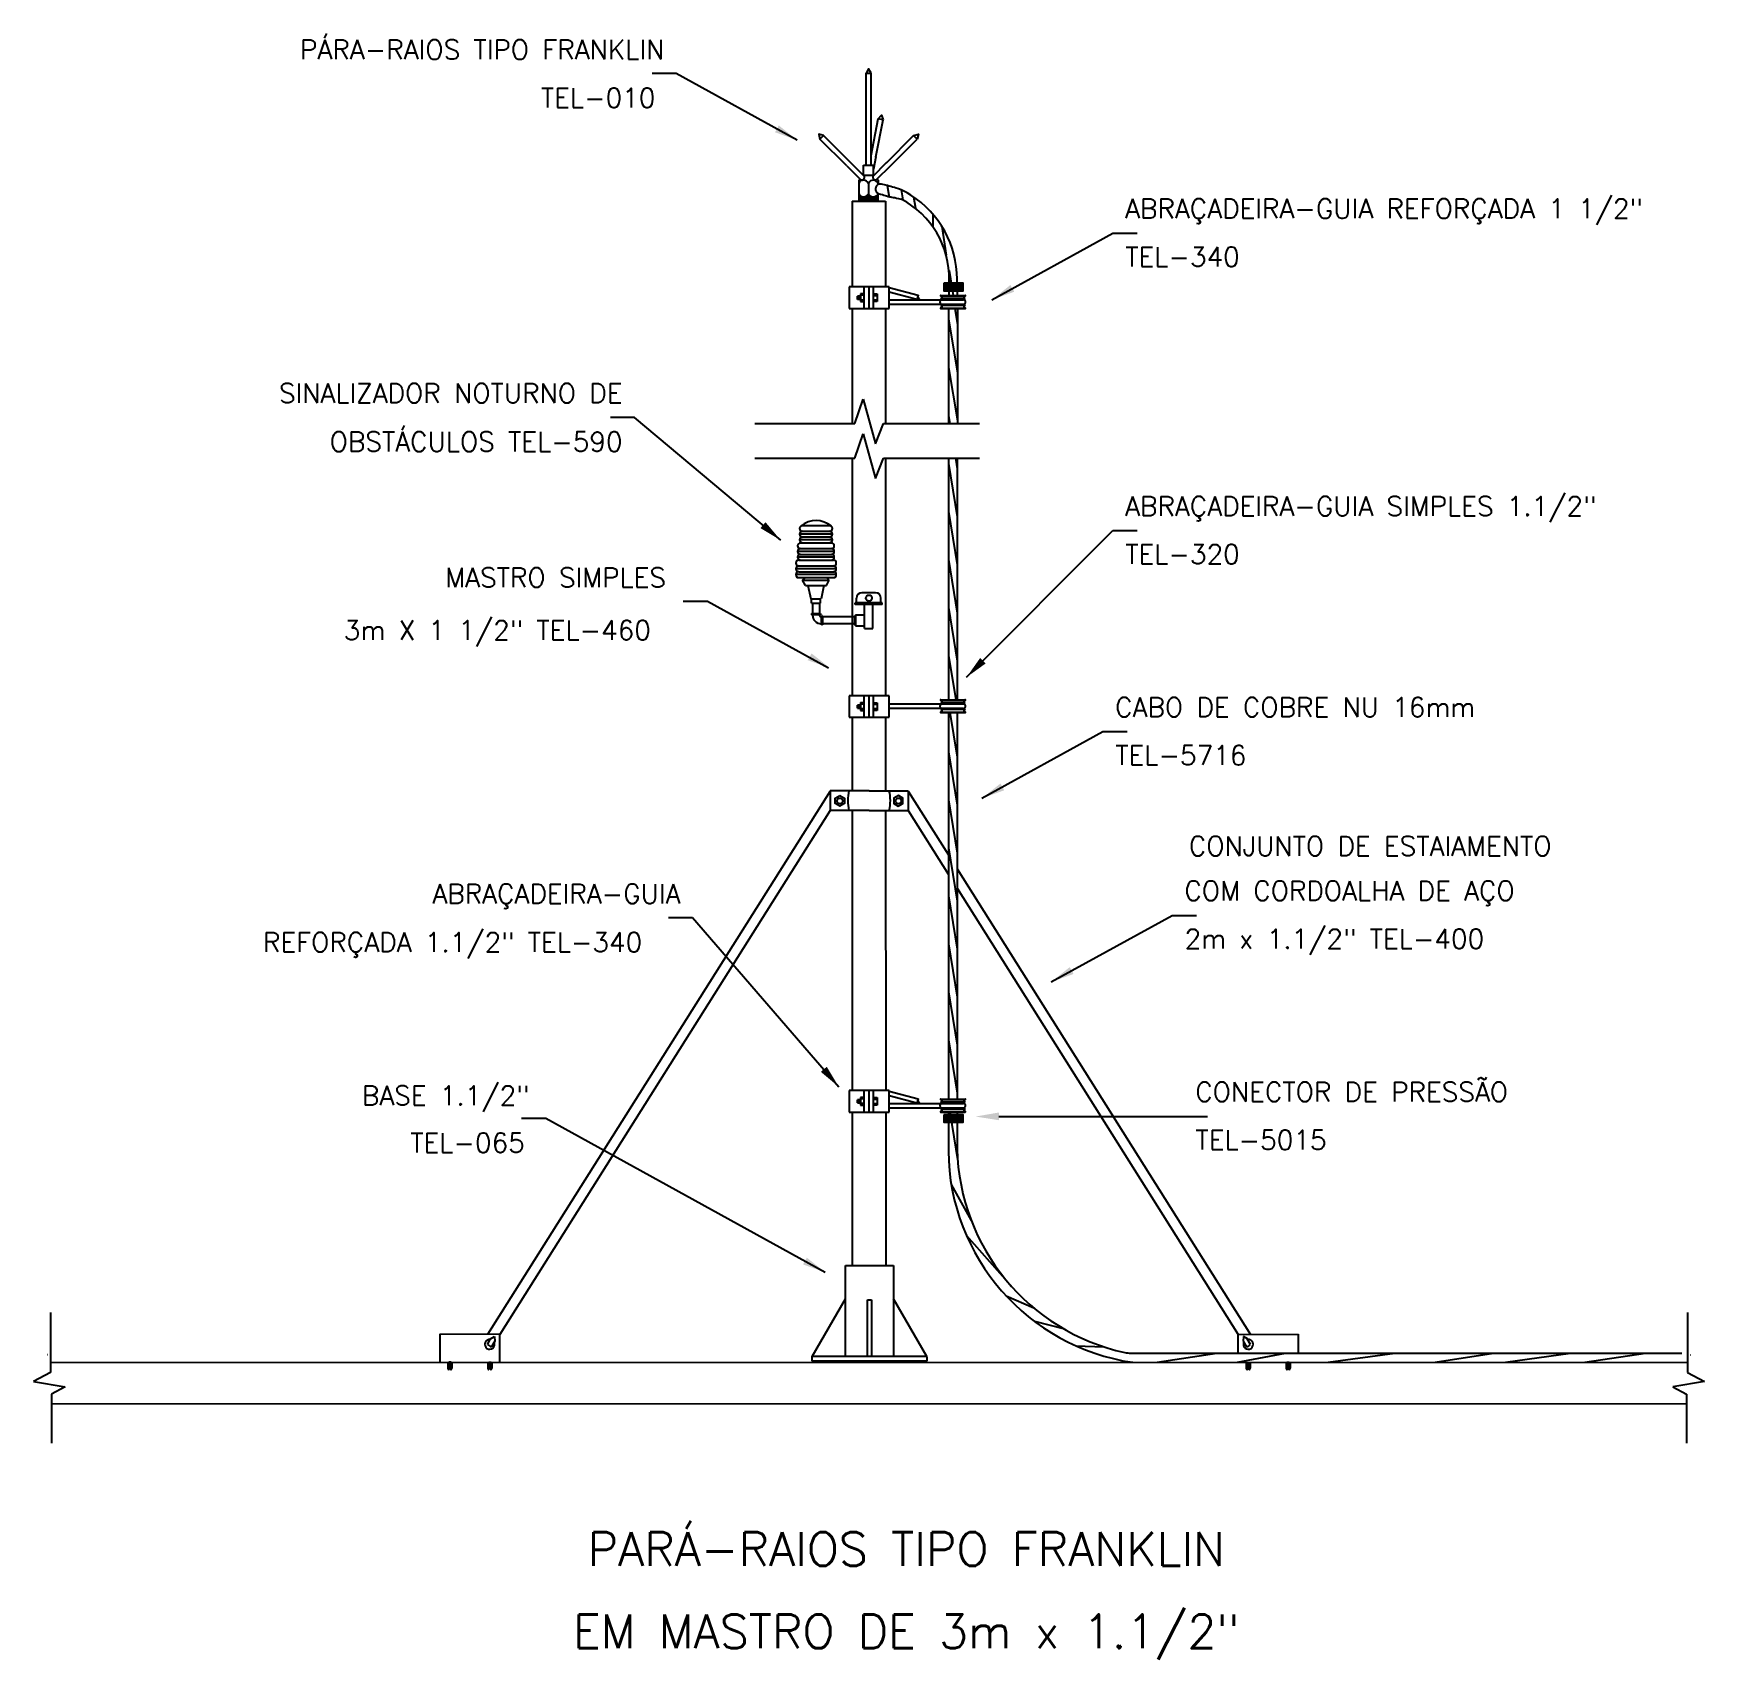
# Model space of a CAD drawing. Header units: millimetres. Extents: x -5609.3 to -5592, y -4755.4 to -4738.6.
import ezdxf
from ezdxf.enums import TextEntityAlignment as Align

# ---------------------------------------------------------------- set-up
doc = ezdxf.new("R2010")
doc.units = ezdxf.units.MM
doc.header["$LTSCALE"] = 10
doc.layers.add('Termotécnica', color=7, linetype='Continuous')
doc.styles.add('r140', font='romans.shx')
doc.styles.add('r80', font='romans.shx')

# ---------------------------------------------------------------- blocks, each defined once
blk = doc.blocks.new('*X3')
at = {"color": 0, "linetype": 'ByBlock'}
for p, q in [((387.028, 152.597), (387.028, 152.67)), ((387.041, 152.597), (387.041, 152.67)), ((387.053, 152.597), (387.053, 152.67)), ((387.066, 152.597), (387.066, 152.67)), ((387.078, 152.597), (387.078, 152.67))]:
    blk.add_line(p, q, dxfattribs=at)
blk = doc.blocks.new('*X2')
at = {"color": 0}
for p, q in [((181.767, 175.738), (181.784, 175.755)), ((181.768, 175.757), (181.773, 175.762)), ((181.767, 175.72), (181.785, 175.738)), ((181.767, 175.703), (181.786, 175.722)), ((181.775, 175.693), (181.785, 175.703))]:
    blk.add_line(p, q, dxfattribs=at)
blk = doc.blocks.new('*X1')
at = {"color": 0}
for p, q in [((221.636, 187.654), (221.658, 187.654)), ((221.636, 187.617), (221.696, 187.617)), ((221.636, 187.579), (221.76, 187.579)), ((221.636, 187.542), (222.576, 187.542)), ((221.636, 187.504), (222.576, 187.504)), ((221.636, 187.467), (222.576, 187.467)), ((221.636, 187.429), (222.576, 187.429)), ((221.636, 187.392), (222.576, 187.392)), ((221.969, 187.579), (222.25, 187.579)), ((222.033, 187.617), (222.187, 187.617)), ((222.072, 187.654), (222.148, 187.654)), ((222.099, 187.692), (222.121, 187.692)), ((222.46, 187.579), (222.576, 187.579)), ((222.523, 187.617), (222.576, 187.617)), ((222.562, 187.654), (222.576, 187.654))]:
    blk.add_line(p, q, dxfattribs=at)

msp = doc.modelspace()

# ---------------------------------------------------------------- linework, layer by layer
at = {"layer": 'Termotécnica', "color": 2}
for p, q in [((-5602.644, -4739.051), (-5602.894, -4739.051)), ((-5601.394, -4739.74), (-5602.644, -4739.051)), ((-5600.683, -4739.998), (-5600.683, -4739.046)), ((-5600.632, -4739.998), (-5600.632, -4739.046)), ((-5600.632, -4739.898), (-5600.558, -4739.518)), ((-5600.582, -4739.912), (-5600.507, -4739.528)), ((-5600.842, -4739.972), (-5601.123, -4739.691)), ((-5600.474, -4739.972), (-5600.193, -4739.691)), ((-5600.883, -4740.004), (-5601.16, -4739.727)), ((-5600.433, -4740.004), (-5600.157, -4739.727)), ((-5600.883, -4740.004), (-5600.738, -4740.149)), ((-5600.701, -4740.113), (-5600.848, -4739.966)), ((-5600.709, -4739.998), (-5600.606, -4739.998)), ((-5600.709, -4740.101), (-5600.709, -4739.998)), ((-5600.615, -4740.113), (-5600.468, -4739.966)), ((-5600.582, -4739.912), (-5600.606, -4740.037)), ((-5600.606, -4740.101), (-5600.606, -4739.998)), ((-5600.433, -4740.004), (-5600.578, -4740.149)), ((-5600.746, -4740.141), (-5600.76, -4740.152)), ((-5600.76, -4740.152), (-5600.76, -4740.193)), ((-5600.76, -4740.185), (-5600.76, -4740.284)), ((-5600.709, -4740.101), (-5600.606, -4740.101)), ((-5600.659, -4740.182), (-5600.659, -4740.292)), ((-5600.569, -4740.14), (-5600.559, -4740.152)), ((-5600.559, -4740.152), (-5600.559, -4740.193)), ((-5600.76, -4740.284), (-5600.76, -4740.292)), ((-5600.76, -4740.323), (-5600.76, -4740.324)), ((-5600.757, -4740.362), (-5600.757, -4740.297)), ((-5600.563, -4740.362), (-5600.757, -4740.362)), ((-5600.563, -4740.3), (-5600.563, -4740.362)), ((-5600.559, -4740.292), (-5600.559, -4740.292)), ((-5599.384, -4741.388), (-5598.134, -4740.699)), ((-5598.134, -4740.699), (-5597.884, -4740.699)), ((-5600.857, -4741.255), (-5600.857, -4741.478)), ((-5600.702, -4741.478), (-5600.702, -4741.255)), ((-5600.657, -4741.255), (-5600.657, -4741.478)), ((-5600.657, -4741.255), (-5600.657, -4741.478)), ((-5600.612, -4741.255), (-5600.612, -4741.478)), ((-5600.447, -4741.478), (-5600.447, -4741.255)), ((-5599.824, -4741.344), (-5599.825, -4741.187)), ((-5599.739, -4741.344), (-5599.743, -4741.175)), ((-5600.147, -4741.342), (-5600.159, -4741.386)), ((-5599.912, -4741.344), (-5599.662, -4741.344)), ((-5599.898, -4741.388), (-5599.912, -4741.375)), ((-5599.662, -4741.375), (-5599.912, -4741.375)), ((-5599.898, -4741.433), (-5599.912, -4741.446)), ((-5599.898, -4741.388), (-5599.676, -4741.388)), ((-5599.898, -4741.433), (-5599.676, -4741.433)), ((-5599.675, -4741.388), (-5599.662, -4741.375)), ((-5599.675, -4741.433), (-5599.662, -4741.446)), ((-5599.662, -4741.446), (-5599.912, -4741.446)), ((-5599.912, -4741.478), (-5599.662, -4741.478)), ((-5599.741, -4741.478), (-5599.741, -4742.667)), ((-5603.075, -4742.603), (-5603.325, -4742.603)), ((-5601.565, -4743.873), (-5603.075, -4742.603)), ((-5599.742, -4743.025), (-5599.742, -4745.52)), ((-5599.646, -4745.288), (-5598.134, -4743.773)), ((-5598.134, -4743.773), (-5597.884, -4743.773)), ((-5601.4, -4744.257), (-5601.002, -4744.257)), ((-5601.339, -4744.285), (-5601.311, -4744.257)), ((-5601.339, -4744.285), (-5601.064, -4744.285)), ((-5601.311, -4744.34), (-5601.339, -4744.285)), ((-5601.311, -4744.34), (-5601.092, -4744.34)), ((-5601.284, -4744.34), (-5601.254, -4744.477)), ((-5601.119, -4744.34), (-5601.149, -4744.477)), ((-5601.064, -4744.285), (-5601.092, -4744.257)), ((-5601.092, -4744.34), (-5601.064, -4744.285)), ((-5602.322, -4744.506), (-5602.572, -4744.506)), ((-5601.072, -4745.194), (-5602.322, -4744.506)), ((-5601.254, -4744.477), (-5601.149, -4744.477)), ((-5601.248, -4744.521), (-5601.248, -4744.477)), ((-5601.248, -4744.521), (-5601.155, -4744.521)), ((-5601.237, -4744.521), (-5601.237, -4744.631)), ((-5601.166, -4744.521), (-5601.166, -4744.631)), ((-5601.155, -4744.521), (-5601.155, -4744.477)), ((-5600.517, -4744.519), (-5600.797, -4744.519)), ((-5600.797, -4744.535), (-5600.797, -4744.519)), ((-5600.517, -4744.535), (-5600.797, -4744.535)), ((-5600.783, -4744.519), (-5600.783, -4744.47)), ((-5600.585, -4744.415), (-5600.728, -4744.415)), ((-5600.7, -4744.784), (-5600.7, -4744.535)), ((-5600.613, -4744.784), (-5600.613, -4744.535)), ((-5600.53, -4744.519), (-5600.53, -4744.47)), ((-5600.517, -4744.535), (-5600.517, -4744.519)), ((-5601.248, -4744.631), (-5601.155, -4744.631)), ((-5601.248, -4744.631), (-5601.248, -4744.642)), ((-5601.155, -4744.642), (-5601.248, -4744.642)), ((-5601.237, -4744.642), (-5601.237, -4744.647)), ((-5601.166, -4744.647), (-5601.166, -4744.642)), ((-5601.155, -4744.631), (-5601.155, -4744.642)), ((-5601.149, -4744.664), (-5601.144, -4744.664)), ((-5601.144, -4744.746), (-5601.144, -4744.653)), ((-5601.133, -4744.653), (-5601.144, -4744.653)), ((-5601.133, -4744.653), (-5601.133, -4744.746)), ((-5600.803, -4744.664), (-5601.133, -4744.664)), ((-5600.803, -4744.653), (-5600.792, -4744.653)), ((-5600.803, -4744.653), (-5600.803, -4744.746)), ((-5600.792, -4744.642), (-5600.7, -4744.642)), ((-5600.792, -4744.642), (-5600.792, -4744.757)), ((-5601.149, -4744.735), (-5601.144, -4744.735)), ((-5601.133, -4744.746), (-5601.144, -4744.746)), ((-5600.803, -4744.735), (-5601.133, -4744.735)), ((-5600.803, -4744.746), (-5600.792, -4744.746)), ((-5600.792, -4744.757), (-5600.7, -4744.757)), ((-5600.7, -4744.784), (-5600.613, -4744.784)), ((-5600.857, -4745.479), (-5600.857, -4745.702)), ((-5600.702, -4745.702), (-5600.702, -4745.479)), ((-5600.657, -4745.479), (-5600.657, -4745.702)), ((-5600.657, -4745.479), (-5600.657, -4745.702)), ((-5600.612, -4745.479), (-5600.612, -4745.702)), ((-5600.447, -4745.702), (-5600.447, -4745.479)), ((-5599.912, -4745.52), (-5599.662, -4745.52)), ((-5599.662, -4745.551), (-5599.912, -4745.551)), ((-5599.898, -4745.564), (-5599.912, -4745.551)), ((-5599.898, -4745.564), (-5599.676, -4745.564)), ((-5599.675, -4745.564), (-5599.662, -4745.551)), ((-5599.898, -4745.609), (-5599.912, -4745.622)), ((-5599.662, -4745.622), (-5599.912, -4745.622)), ((-5599.912, -4745.654), (-5599.662, -4745.653)), ((-5599.898, -4745.609), (-5599.676, -4745.609)), ((-5599.833, -4745.654), (-5599.833, -4749.647)), ((-5599.742, -4745.653), (-5599.742, -4749.646)), ((-5599.675, -4745.609), (-5599.662, -4745.622)), ((-5599.487, -4746.539), (-5598.237, -4745.85)), ((-5598.237, -4745.85), (-5597.987, -4745.85)), ((-5602.476, -4747.775), (-5602.726, -4747.775)), ((-5600.964, -4749.522), (-5602.476, -4747.775)), ((-5598.771, -4748.436), (-5597.521, -4747.748)), ((-5597.521, -4747.748), (-5597.271, -4747.748)), ((-5600.857, -4749.557), (-5600.857, -4749.781)), ((-5600.702, -4749.781), (-5600.702, -4749.557)), ((-5600.657, -4749.557), (-5600.657, -4749.781)), ((-5600.657, -4749.557), (-5600.657, -4749.781)), ((-5600.612, -4749.557), (-5600.612, -4749.781)), ((-5600.447, -4749.781), (-5600.447, -4749.557)), ((-5600.147, -4749.645), (-5600.159, -4749.688)), ((-5599.912, -4749.647), (-5599.662, -4749.646)), ((-5599.662, -4749.678), (-5599.912, -4749.678)), ((-5599.898, -4749.691), (-5599.912, -4749.678)), ((-5599.898, -4749.691), (-5599.676, -4749.691)), ((-5599.675, -4749.691), (-5599.662, -4749.678)), ((-5603.992, -4749.847), (-5604.242, -4749.847)), ((-5601.105, -4751.437), (-5603.992, -4749.847)), ((-5599.898, -4749.736), (-5599.912, -4749.749)), ((-5599.662, -4749.749), (-5599.912, -4749.749)), ((-5599.912, -4749.78), (-5599.662, -4749.78)), ((-5599.898, -4749.736), (-5599.676, -4749.736)), ((-5599.834, -4749.78), (-5599.834, -4750.183)), ((-5599.744, -4749.78), (-5599.744, -4750.16)), ((-5599.675, -4749.736), (-5599.662, -4749.749)), ((-5599.312, -4749.825), (-5597.409, -4749.826)), ((-5597.409, -4749.826), (-5597.159, -4749.826)), ((-5600.668, -4751.721), (-5600.629, -4751.721)), ((-5600.668, -4752.307), (-5600.668, -4751.721)), ((-5600.629, -4751.721), (-5600.629, -4752.307)), ((-5600.055, -4752.307), (-5601.242, -4752.307))]:
    msp.add_line(p, q, dxfattribs=at)
at = {"layer": 'Termotécnica', "color": 1}
for p, q in [((-5600.466, -4740.208), (-5600.447, -4740.327)), ((-5600.322, -4740.251), (-5600.305, -4740.356)), ((-5600.194, -4740.324), (-5600.175, -4740.443)), ((-5599.995, -4740.502), (-5599.995, -4740.632)), ((-5599.9, -4740.63), (-5599.856, -4740.927)), ((-5599.826, -4741.084), (-5599.783, -4741.344)), ((-5600.774, -4741.351), (-5600.774, -4741.383)), ((-5600.742, -4741.351), (-5600.774, -4741.351)), ((-5600.774, -4741.383), (-5600.774, -4741.351)), ((-5600.774, -4741.351), (-5600.75, -4741.351)), ((-5600.774, -4741.383), (-5600.742, -4741.383)), ((-5600.742, -4741.383), (-5600.774, -4741.383)), ((-5600.769, -4741.351), (-5600.769, -4741.383)), ((-5600.763, -4741.351), (-5600.763, -4741.383)), ((-5600.757, -4741.351), (-5600.757, -4741.383)), ((-5600.752, -4741.351), (-5600.752, -4741.383)), ((-5600.75, -4741.351), (-5600.742, -4741.351)), ((-5600.748, -4741.351), (-5600.748, -4741.383)), ((-5600.748, -4741.351), (-5600.748, -4741.383)), ((-5600.742, -4741.326), (-5600.742, -4741.406)), ((-5600.704, -4741.327), (-5600.742, -4741.327)), ((-5600.703, -4741.342), (-5600.742, -4741.342)), ((-5600.703, -4741.391), (-5600.742, -4741.391)), ((-5600.703, -4741.391), (-5600.742, -4741.391)), ((-5600.742, -4741.406), (-5600.703, -4741.406)), ((-5600.613, -4741.328), (-5600.571, -4741.328)), ((-5600.613, -4741.328), (-5600.571, -4741.328)), ((-5600.571, -4741.343), (-5600.613, -4741.343)), ((-5600.613, -4741.343), (-5600.571, -4741.343)), ((-5600.571, -4741.391), (-5600.613, -4741.391)), ((-5600.613, -4741.391), (-5600.571, -4741.391)), ((-5600.571, -4741.407), (-5600.613, -4741.407)), ((-5600.571, -4741.407), (-5600.613, -4741.407)), ((-5600.571, -4741.328), (-5600.571, -4741.407)), ((-5600.571, -4741.328), (-5600.571, -4741.407)), ((-5599.912, -4741.348), (-5599.662, -4741.348)), ((-5599.912, -4741.473), (-5599.662, -4741.473)), ((-5599.831, -4741.59), (-5599.741, -4742.143)), ((-5599.768, -4741.478), (-5599.741, -4741.647)), ((-5599.831, -4742.087), (-5599.741, -4742.64)), ((-5600.799, -4742.667), (-5600.714, -4742.414)), ((-5600.714, -4742.414), (-5600.588, -4742.878)), ((-5599.831, -4742.584), (-5599.818, -4742.667)), ((-5601.832, -4742.667), (-5600.799, -4742.667)), ((-5600.799, -4743.025), (-5600.714, -4742.772)), ((-5600.714, -4742.772), (-5600.588, -4743.236)), ((-5600.588, -4742.878), (-5600.504, -4742.667)), ((-5600.504, -4742.667), (-5599.513, -4742.667)), ((-5601.832, -4743.025), (-5600.799, -4743.025)), ((-5600.588, -4743.236), (-5600.504, -4743.025)), ((-5600.504, -4743.025), (-5599.513, -4743.025)), ((-5599.833, -4743.08), (-5599.742, -4743.632)), ((-5599.761, -4743.025), (-5599.742, -4743.136)), ((-5599.833, -4743.576), (-5599.742, -4744.128)), ((-5601.032, -4743.81), (-5601.371, -4743.81)), ((-5601.341, -4743.72), (-5601.062, -4743.72)), ((-5601.341, -4743.78), (-5601.062, -4743.78)), ((-5601.341, -4743.839), (-5601.062, -4743.839)), ((-5601.012, -4743.989), (-5601.39, -4743.989)), ((-5601.032, -4743.869), (-5601.371, -4743.869)), ((-5601.361, -4743.899), (-5601.042, -4743.899)), ((-5601.361, -4743.959), (-5601.042, -4743.959)), ((-5601.361, -4744.019), (-5601.042, -4744.019)), ((-5600.992, -4744.168), (-5601.41, -4744.168)), ((-5601.012, -4744.048), (-5601.39, -4744.048)), ((-5601.38, -4744.078), (-5601.022, -4744.078)), ((-5601.38, -4744.138), (-5601.022, -4744.138)), ((-5601.38, -4744.198), (-5601.022, -4744.198)), ((-5599.833, -4744.072), (-5599.742, -4744.625)), ((-5600.992, -4744.228), (-5601.41, -4744.228)), ((-5599.833, -4744.569), (-5599.742, -4745.121)), ((-5599.833, -4745.065), (-5599.758, -4745.52)), ((-5600.774, -4745.575), (-5600.774, -4745.607)), ((-5600.742, -4745.575), (-5600.774, -4745.575)), ((-5600.774, -4745.607), (-5600.774, -4745.575)), ((-5600.774, -4745.575), (-5600.75, -4745.575)), ((-5600.769, -4745.575), (-5600.769, -4745.607)), ((-5600.763, -4745.575), (-5600.763, -4745.607)), ((-5600.757, -4745.575), (-5600.757, -4745.607)), ((-5600.752, -4745.575), (-5600.752, -4745.607)), ((-5600.75, -4745.575), (-5600.742, -4745.575)), ((-5600.748, -4745.575), (-5600.748, -4745.607)), ((-5600.748, -4745.575), (-5600.748, -4745.607)), ((-5600.742, -4745.55), (-5600.742, -4745.63)), ((-5600.704, -4745.551), (-5600.742, -4745.551)), ((-5600.703, -4745.566), (-5600.742, -4745.566)), ((-5600.613, -4745.552), (-5600.571, -4745.552)), ((-5600.613, -4745.552), (-5600.571, -4745.552)), ((-5600.571, -4745.567), (-5600.613, -4745.567)), ((-5600.613, -4745.567), (-5600.571, -4745.567)), ((-5600.571, -4745.552), (-5600.571, -4745.631)), ((-5600.571, -4745.552), (-5600.571, -4745.631)), ((-5599.912, -4745.524), (-5599.662, -4745.524)), ((-5600.774, -4745.607), (-5600.742, -4745.607)), ((-5600.742, -4745.607), (-5600.774, -4745.607)), ((-5600.703, -4745.615), (-5600.742, -4745.615)), ((-5600.703, -4745.615), (-5600.742, -4745.615)), ((-5600.742, -4745.63), (-5600.703, -4745.63)), ((-5600.571, -4745.615), (-5600.613, -4745.615)), ((-5600.613, -4745.615), (-5600.571, -4745.615)), ((-5600.571, -4745.631), (-5600.613, -4745.631)), ((-5600.571, -4745.631), (-5600.613, -4745.631)), ((-5599.912, -4745.649), (-5599.662, -4745.649)), ((-5599.818, -4745.654), (-5599.742, -4746.113)), ((-5599.833, -4746.057), (-5599.742, -4746.609)), ((-5599.833, -4746.554), (-5599.742, -4747.106)), ((-5599.833, -4747.05), (-5599.742, -4747.602)), ((-5599.833, -4747.546), (-5599.742, -4748.098)), ((-5599.833, -4748.042), (-5599.742, -4748.594)), ((-5599.833, -4748.538), (-5599.742, -4749.091)), ((-5599.833, -4749.035), (-5599.742, -4749.587)), ((-5600.774, -4749.653), (-5600.774, -4749.686)), ((-5600.742, -4749.653), (-5600.774, -4749.653)), ((-5600.774, -4749.686), (-5600.774, -4749.653)), ((-5600.774, -4749.653), (-5600.75, -4749.653)), ((-5600.774, -4749.686), (-5600.742, -4749.686)), ((-5600.742, -4749.686), (-5600.774, -4749.686)), ((-5600.769, -4749.653), (-5600.769, -4749.686)), ((-5600.763, -4749.653), (-5600.763, -4749.686)), ((-5600.757, -4749.653), (-5600.757, -4749.686)), ((-5600.752, -4749.653), (-5600.752, -4749.686)), ((-5600.75, -4749.653), (-5600.742, -4749.653)), ((-5600.748, -4749.654), (-5600.748, -4749.686)), ((-5600.748, -4749.654), (-5600.748, -4749.686)), ((-5600.704, -4749.629), (-5600.742, -4749.629)), ((-5600.742, -4749.629), (-5600.742, -4749.709)), ((-5600.703, -4749.645), (-5600.742, -4749.645)), ((-5600.703, -4749.693), (-5600.742, -4749.693)), ((-5600.703, -4749.693), (-5600.742, -4749.693)), ((-5600.742, -4749.709), (-5600.703, -4749.709)), ((-5600.613, -4749.63), (-5600.571, -4749.63)), ((-5600.613, -4749.63), (-5600.571, -4749.63)), ((-5600.571, -4749.646), (-5600.613, -4749.646)), ((-5600.613, -4749.646), (-5600.571, -4749.646)), ((-5600.571, -4749.694), (-5600.613, -4749.694)), ((-5600.613, -4749.694), (-5600.571, -4749.694)), ((-5600.571, -4749.71), (-5600.613, -4749.71)), ((-5600.571, -4749.71), (-5600.613, -4749.71)), ((-5600.571, -4749.63), (-5600.571, -4749.71)), ((-5600.571, -4749.63), (-5600.571, -4749.71)), ((-5599.912, -4749.651), (-5599.662, -4749.651)), ((-5599.912, -4749.776), (-5599.662, -4749.776)), ((-5599.82, -4749.78), (-5599.737, -4750.29)), ((-5609.107, -4751.852), (-5609.107, -4752.47)), ((-5592.201, -4751.852), (-5592.201, -4752.47)), ((-5604.593, -4752.181), (-5604.562, -4752.125)), ((-5596.714, -4752.181), (-5596.746, -4752.125)), ((-5609.135, -4752.29), (-5609.138, -4752.29)), ((-5604.519, -4752.148), (-5604.552, -4752.205)), ((-5597.679, -4752.366), (-5597.06, -4752.271)), ((-5596.848, -4752.366), (-5596.353, -4752.271)), ((-5596.788, -4752.148), (-5596.756, -4752.205)), ((-5595.911, -4752.366), (-5595.221, -4752.271)), ((-5594.806, -4752.366), (-5594.204, -4752.271)), ((-5594.08, -4752.366), (-5593.407, -4752.271)), ((-5593.259, -4752.366), (-5592.633, -4752.271)), ((-5592.172, -4752.29), (-5592.17, -4752.29)), ((-5609.107, -4752.47), (-5609.284, -4752.565)), ((-5605.003, -4752.366), (-5605.004, -4752.428)), ((-5604.998, -4752.366), (-5604.998, -4752.428)), ((-5604.972, -4752.366), (-5604.993, -4752.366)), ((-5604.99, -4752.371), (-5604.993, -4752.366)), ((-5604.993, -4752.376), (-5604.99, -4752.371)), ((-5604.991, -4752.383), (-5604.993, -4752.376)), ((-5604.993, -4752.386), (-5604.991, -4752.383)), ((-5604.99, -4752.392), (-5604.993, -4752.386)), ((-5604.993, -4752.397), (-5604.99, -4752.392)), ((-5604.99, -4752.403), (-5604.993, -4752.397)), ((-5604.993, -4752.407), (-5604.99, -4752.403)), ((-5604.99, -4752.414), (-5604.993, -4752.407)), ((-5604.993, -4752.417), (-5604.99, -4752.414)), ((-5604.991, -4752.423), (-5604.993, -4752.417)), ((-5604.993, -4752.428), (-5604.991, -4752.423)), ((-5604.988, -4752.434), (-5604.993, -4752.428)), ((-5604.983, -4752.438), (-5604.988, -4752.434)), ((-5604.983, -4752.438), (-5604.978, -4752.434)), ((-5604.973, -4752.428), (-5604.978, -4752.434)), ((-5604.973, -4752.366), (-5604.975, -4752.371)), ((-5604.975, -4752.371), (-5604.973, -4752.376)), ((-5604.973, -4752.376), (-5604.975, -4752.383)), ((-5604.975, -4752.383), (-5604.972, -4752.387)), ((-5604.972, -4752.387), (-5604.975, -4752.393)), ((-5604.975, -4752.393), (-5604.972, -4752.397)), ((-5604.972, -4752.397), (-5604.975, -4752.402)), ((-5604.975, -4752.402), (-5604.973, -4752.407)), ((-5604.973, -4752.407), (-5604.975, -4752.414)), ((-5604.975, -4752.414), (-5604.972, -4752.418)), ((-5604.972, -4752.418), (-5604.975, -4752.423)), ((-5604.975, -4752.423), (-5604.973, -4752.428)), ((-5604.97, -4752.366), (-5604.973, -4752.366)), ((-5604.967, -4752.366), (-5604.968, -4752.428)), ((-5604.962, -4752.366), (-5604.962, -4752.428)), ((-5604.592, -4752.367), (-5604.592, -4752.428)), ((-5604.587, -4752.367), (-5604.587, -4752.428)), ((-5604.582, -4752.377), (-5604.579, -4752.372)), ((-5604.58, -4752.384), (-5604.582, -4752.377)), ((-5604.582, -4752.387), (-5604.58, -4752.384)), ((-5604.579, -4752.393), (-5604.582, -4752.387)), ((-5604.582, -4752.397), (-5604.579, -4752.393)), ((-5604.578, -4752.403), (-5604.582, -4752.397)), ((-5604.582, -4752.408), (-5604.578, -4752.403)), ((-5604.578, -4752.414), (-5604.582, -4752.408)), ((-5604.582, -4752.418), (-5604.578, -4752.414)), ((-5604.579, -4752.424), (-5604.582, -4752.418)), ((-5604.582, -4752.428), (-5604.579, -4752.424)), ((-5604.576, -4752.435), (-5604.582, -4752.428)), ((-5604.579, -4752.372), (-5604.581, -4752.367)), ((-5604.56, -4752.367), (-5604.581, -4752.367)), ((-5604.571, -4752.439), (-5604.576, -4752.435)), ((-5604.571, -4752.439), (-5604.566, -4752.435)), ((-5604.561, -4752.428), (-5604.566, -4752.435)), ((-5604.561, -4752.398), (-5604.564, -4752.403)), ((-5604.564, -4752.403), (-5604.561, -4752.408)), ((-5604.561, -4752.408), (-5604.564, -4752.414)), ((-5604.564, -4752.414), (-5604.561, -4752.418)), ((-5604.561, -4752.418), (-5604.564, -4752.424)), ((-5604.564, -4752.424), (-5604.561, -4752.428)), ((-5604.561, -4752.367), (-5604.563, -4752.372)), ((-5604.563, -4752.372), (-5604.561, -4752.377)), ((-5604.561, -4752.377), (-5604.563, -4752.384)), ((-5604.563, -4752.384), (-5604.561, -4752.388)), ((-5604.561, -4752.388), (-5604.563, -4752.394)), ((-5604.563, -4752.394), (-5604.561, -4752.398)), ((-5604.558, -4752.367), (-5604.561, -4752.367)), ((-5604.556, -4752.367), (-5604.556, -4752.428)), ((-5604.551, -4752.367), (-5604.551, -4752.428)), ((-5596.757, -4752.367), (-5596.757, -4752.428)), ((-5596.752, -4752.367), (-5596.752, -4752.428)), ((-5596.75, -4752.367), (-5596.747, -4752.367)), ((-5596.747, -4752.367), (-5596.726, -4752.367)), ((-5596.747, -4752.367), (-5596.744, -4752.372)), ((-5596.744, -4752.372), (-5596.747, -4752.377)), ((-5596.747, -4752.377), (-5596.744, -4752.384)), ((-5596.744, -4752.384), (-5596.747, -4752.388)), ((-5596.747, -4752.388), (-5596.744, -4752.394)), ((-5596.744, -4752.394), (-5596.747, -4752.398)), ((-5596.747, -4752.398), (-5596.744, -4752.403)), ((-5596.744, -4752.414), (-5596.747, -4752.418)), ((-5596.747, -4752.418), (-5596.744, -4752.424)), ((-5596.744, -4752.403), (-5596.746, -4752.408)), ((-5596.746, -4752.408), (-5596.744, -4752.414)), ((-5596.744, -4752.424), (-5596.746, -4752.428)), ((-5596.746, -4752.428), (-5596.742, -4752.435)), ((-5596.736, -4752.439), (-5596.742, -4752.435)), ((-5596.736, -4752.439), (-5596.731, -4752.435)), ((-5596.731, -4752.435), (-5596.726, -4752.428)), ((-5596.729, -4752.372), (-5596.726, -4752.367)), ((-5596.726, -4752.377), (-5596.729, -4752.372)), ((-5596.729, -4752.393), (-5596.726, -4752.387)), ((-5596.726, -4752.397), (-5596.729, -4752.393)), ((-5596.729, -4752.403), (-5596.726, -4752.397)), ((-5596.726, -4752.408), (-5596.729, -4752.403)), ((-5596.729, -4752.414), (-5596.726, -4752.408)), ((-5596.726, -4752.418), (-5596.729, -4752.414)), ((-5596.728, -4752.384), (-5596.726, -4752.377)), ((-5596.726, -4752.387), (-5596.728, -4752.384)), ((-5596.728, -4752.424), (-5596.726, -4752.418)), ((-5596.726, -4752.428), (-5596.728, -4752.424)), ((-5596.721, -4752.367), (-5596.721, -4752.428)), ((-5596.716, -4752.367), (-5596.716, -4752.428)), ((-5596.345, -4752.366), (-5596.345, -4752.428)), ((-5596.34, -4752.366), (-5596.34, -4752.428)), ((-5596.338, -4752.366), (-5596.335, -4752.366)), ((-5596.335, -4752.366), (-5596.333, -4752.371)), ((-5596.335, -4752.366), (-5596.315, -4752.366)), ((-5596.333, -4752.371), (-5596.335, -4752.376)), ((-5596.335, -4752.376), (-5596.333, -4752.383)), ((-5596.333, -4752.383), (-5596.335, -4752.387)), ((-5596.335, -4752.387), (-5596.333, -4752.393)), ((-5596.333, -4752.393), (-5596.335, -4752.397)), ((-5596.335, -4752.397), (-5596.332, -4752.402)), ((-5596.332, -4752.402), (-5596.335, -4752.407)), ((-5596.335, -4752.407), (-5596.332, -4752.414)), ((-5596.332, -4752.414), (-5596.335, -4752.418)), ((-5596.335, -4752.418), (-5596.332, -4752.423)), ((-5596.332, -4752.423), (-5596.335, -4752.428)), ((-5596.335, -4752.428), (-5596.33, -4752.434)), ((-5596.324, -4752.438), (-5596.33, -4752.434)), ((-5596.324, -4752.438), (-5596.32, -4752.434)), ((-5596.32, -4752.434), (-5596.314, -4752.428)), ((-5596.317, -4752.371), (-5596.314, -4752.366)), ((-5596.314, -4752.376), (-5596.317, -4752.371)), ((-5596.317, -4752.392), (-5596.314, -4752.386)), ((-5596.314, -4752.397), (-5596.317, -4752.392)), ((-5596.317, -4752.403), (-5596.314, -4752.397)), ((-5596.314, -4752.407), (-5596.317, -4752.403)), ((-5596.317, -4752.414), (-5596.314, -4752.407)), ((-5596.314, -4752.417), (-5596.317, -4752.414)), ((-5596.316, -4752.383), (-5596.314, -4752.376)), ((-5596.314, -4752.386), (-5596.316, -4752.383)), ((-5596.316, -4752.423), (-5596.314, -4752.417)), ((-5596.314, -4752.428), (-5596.316, -4752.423)), ((-5596.309, -4752.366), (-5596.309, -4752.428)), ((-5596.304, -4752.366), (-5596.304, -4752.428)), ((-5592.201, -4752.47), (-5592.023, -4752.565)), ((-5609.284, -4752.565), (-5608.958, -4752.621)), ((-5608.958, -4752.621), (-5609.098, -4752.696)), ((-5592.023, -4752.565), (-5592.35, -4752.621)), ((-5592.35, -4752.621), (-5592.21, -4752.696)), ((-5609.098, -4752.696), (-5609.098, -4753.2)), ((-5592.21, -4752.696), (-5592.21, -4753.2))]:
    msp.add_line(p, q, dxfattribs=at)
at = {"layer": 'Termotécnica', "color": 3, "linetype": 'ByBlock'}
for p, q in [((-5600.829, -4740.368), (-5600.828, -4741.255)), ((-5600.829, -4740.368), (-5600.483, -4740.368)), ((-5600.483, -4740.368), (-5600.483, -4741.255)), ((-5600.828, -4741.478), (-5600.828, -4742.667)), ((-5600.483, -4741.478), (-5600.482, -4742.667)), ((-5600.828, -4743.025), (-5600.828, -4745.479)), ((-5600.482, -4743.025), (-5600.482, -4745.479)), ((-5600.828, -4745.702), (-5600.828, -4746.461)), ((-5600.482, -4745.702), (-5600.482, -4746.461)), ((-5600.828, -4746.664), (-5600.827, -4749.555)), ((-5600.482, -4746.664), (-5600.481, -4749.555)), ((-5600.829, -4749.778), (-5600.829, -4751.365)), ((-5600.48, -4749.778), (-5600.48, -4751.365))]:
    msp.add_line(p, q, dxfattribs=at)
at = {"layer": 'Termotécnica', "color": 3}
for p, q in [((-5600.784, -4741.255), (-5600.857, -4741.255)), ((-5600.657, -4741.255), (-5600.793, -4741.255)), ((-5600.507, -4741.255), (-5600.657, -4741.255)), ((-5600.447, -4741.255), (-5600.507, -4741.255)), ((-5600.447, -4741.262), (-5600.147, -4741.342)), ((-5600.159, -4741.386), (-5600.447, -4741.31)), ((-5600.447, -4741.388), (-5599.898, -4741.388)), ((-5600.447, -4741.433), (-5599.898, -4741.433)), ((-5600.857, -4741.478), (-5600.784, -4741.478)), ((-5600.793, -4741.478), (-5600.657, -4741.478)), ((-5600.657, -4741.478), (-5600.507, -4741.478)), ((-5600.507, -4741.478), (-5600.447, -4741.478)), ((-5600.784, -4745.479), (-5600.857, -4745.479)), ((-5600.657, -4745.479), (-5600.793, -4745.479)), ((-5600.507, -4745.479), (-5600.657, -4745.479)), ((-5600.447, -4745.479), (-5600.507, -4745.479)), ((-5600.447, -4745.564), (-5599.898, -4745.564)), ((-5600.857, -4745.702), (-5600.784, -4745.702)), ((-5600.793, -4745.702), (-5600.657, -4745.702)), ((-5600.657, -4745.702), (-5600.507, -4745.702)), ((-5600.507, -4745.702), (-5600.447, -4745.702)), ((-5600.447, -4745.609), (-5599.898, -4745.609)), ((-5601.056, -4746.464), (-5604.594, -4752.078)), ((-5600.652, -4746.461), (-5601.056, -4746.461)), ((-5601.056, -4746.461), (-5601.055, -4746.664)), ((-5600.652, -4746.461), (-5600.249, -4746.461)), ((-5600.249, -4746.461), (-5600.25, -4746.664)), ((-5600.249, -4746.464), (-5599.833, -4747.124)), ((-5601.055, -4746.664), (-5604.468, -4752.079)), ((-5600.652, -4746.664), (-5601.055, -4746.664)), ((-5600.652, -4746.664), (-5600.25, -4746.664)), ((-5600.25, -4746.664), (-5599.833, -4747.325)), ((-5599.742, -4747.268), (-5596.713, -4752.078)), ((-5599.742, -4747.469), (-5596.84, -4752.079)), ((-5600.784, -4749.557), (-5600.857, -4749.557)), ((-5600.657, -4749.557), (-5600.793, -4749.557)), ((-5600.507, -4749.557), (-5600.657, -4749.557)), ((-5600.447, -4749.557), (-5600.507, -4749.557)), ((-5600.447, -4749.564), (-5600.147, -4749.645)), ((-5600.159, -4749.688), (-5600.447, -4749.613)), ((-5600.447, -4749.691), (-5599.898, -4749.691)), ((-5600.857, -4749.781), (-5600.784, -4749.781)), ((-5600.793, -4749.781), (-5600.657, -4749.781)), ((-5600.657, -4749.781), (-5600.507, -4749.781)), ((-5600.507, -4749.781), (-5600.447, -4749.781)), ((-5600.447, -4749.736), (-5599.898, -4749.736)), ((-5600.896, -4751.365), (-5600.401, -4751.365)), ((-5600.896, -4751.464), (-5600.896, -4751.365)), ((-5600.401, -4751.365), (-5600.401, -4751.464)), ((-5600.896, -4752.305), (-5600.896, -4751.464)), ((-5600.401, -4751.464), (-5600.401, -4752.305)), ((-5601.242, -4752.307), (-5600.896, -4751.711)), ((-5600.055, -4752.305), (-5600.401, -4751.711)), ((-5605.085, -4752.077), (-5605.086, -4752.367)), ((-5604.468, -4752.079), (-5605.085, -4752.077)), ((-5604.468, -4752.367), (-5604.468, -4752.079)), ((-5596.84, -4752.079), (-5596.222, -4752.077)), ((-5596.839, -4752.271), (-5596.84, -4752.079)), ((-5596.222, -4752.077), (-5596.222, -4752.271)), ((-5601.242, -4752.354), (-5601.242, -4752.307)), ((-5600.055, -4752.307), (-5600.055, -4752.354)), ((-5609.107, -4752.367), (-5592.201, -4752.365)), ((-5600.154, -4752.354), (-5601.242, -4752.354)), ((-5600.055, -4752.354), (-5600.154, -4752.354)), ((-5609.098, -4752.795), (-5592.21, -4752.793))]:
    msp.add_line(p, q, dxfattribs=at)
at = {"layer": 'Termotécnica', "color": 2, "linetype": 'ByBlock'}
for p, q in [((-5599.831, -4741.478), (-5599.831, -4742.667)), ((-5599.833, -4743.025), (-5599.833, -4745.52)), ((-5597.952, -4752.271), (-5592.257, -4752.271))]:
    msp.add_line(p, q, dxfattribs=at)
at = {"layer": 'Termotécnica', "color": 1, "linetype": 'ByBlock'}
for p, q in [((-5599.804, -4750.528), (-5599.598, -4750.9)), ((-5599.647, -4751.056), (-5599.173, -4751.592)), ((-5599.236, -4751.681), (-5598.95, -4751.805)), ((-5598.945, -4751.942), (-5598.648, -4752.016)), ((-5598.516, -4752.195), (-5598.226, -4752.206))]:
    msp.add_line(p, q, dxfattribs=at)
at = {"layer": 'Termotécnica', "color": 2}
for points in [[(-5600.632, -4739.048), (-5600.658, -4739.003), (-5600.684, -4739.048)], [(-5600.507, -4739.528), (-5600.558, -4739.518), (-5600.524, -4739.48)], [(-5601.16, -4739.727), (-5601.123, -4739.691), (-5601.173, -4739.678)], [(-5600.157, -4739.727), (-5600.193, -4739.691), (-5600.143, -4739.678)], [(-5599.882, -4741.216), (-5599.882, -4741.294), (-5599.68, -4741.294), (-5599.68, -4741.216)], [(-5599.882, -4749.808), (-5599.882, -4749.886), (-5599.68, -4749.886), (-5599.68, -4749.808)]]:
    msp.add_lwpolyline(points, close=True, dxfattribs=at)
for points in [[(-5600.709, -4740.101), (-5600.711, -4740.103)], [(-5600.605, -4740.103), (-5600.606, -4740.101)], [(-5600.22, -4740.307), (-5600.259, -4740.284), (-5600.293, -4740.266), (-5600.322, -4740.252), (-5600.348, -4740.241), (-5600.372, -4740.234), (-5600.392, -4740.227), (-5600.411, -4740.223), (-5600.429, -4740.218), (-5600.446, -4740.214), (-5600.463, -4740.209), (-5600.479, -4740.205), (-5600.495, -4740.201), (-5600.51, -4740.198), (-5600.524, -4740.195), (-5600.538, -4740.194), (-5600.551, -4740.193)], [(-5600.558, -4740.291), (-5600.535, -4740.297), (-5600.516, -4740.302), (-5600.5, -4740.307), (-5600.486, -4740.311), (-5600.474, -4740.314), (-5600.464, -4740.318), (-5600.455, -4740.32), (-5600.446, -4740.322), (-5600.437, -4740.324), (-5600.427, -4740.326), (-5600.417, -4740.328), (-5600.404, -4740.33), (-5600.388, -4740.333), (-5600.37, -4740.337), (-5600.348, -4740.341), (-5600.321, -4740.348)]]:
    msp.add_lwpolyline(points, dxfattribs=at)
at = {"layer": 'Termotécnica', "color": 1}
for points in [[(-5600.955, -4746.511), (-5600.907, -4746.538), (-5600.907, -4746.593), (-5600.954, -4746.621), (-5601.002, -4746.594), (-5601.002, -4746.539)], [(-5600.35, -4746.511), (-5600.398, -4746.538), (-5600.398, -4746.593), (-5600.351, -4746.621), (-5600.303, -4746.594), (-5600.303, -4746.539)]]:
    msp.add_lwpolyline(points, close=True, dxfattribs=at)
for points in [[(-5604.562, -4752.125), (-5604.562, -4752.125), (-5604.521, -4752.1)], [(-5604.521, -4752.1), (-5604.519, -4752.148)], [(-5596.786, -4752.1), (-5596.788, -4752.148)], [(-5596.746, -4752.125), (-5596.745, -4752.125), (-5596.786, -4752.1)]]:
    msp.add_lwpolyline(points, dxfattribs=at)
for centre, radius in [((-5600.655, -4744.47), 0.0316), ((-5600.954, -4746.566), 0.0302), ((-5600.35, -4746.566), 0.0302)]:
    msp.add_circle(centre, radius, dxfattribs=at)
at = {"layer": 'Termotécnica', "color": 2}
for centre, radius, start, end in [((-5600.71, -4740.206), 0.0542, 20.2254, 157.802), ((-5600.73, -4740.12), 0.0298, 255.3196, 16.1831), ((-5600.61, -4740.206), 0.0542, 20.2254, 157.802), ((-5600.586, -4740.12), 0.0298, 163.834, 284.6975), ((-5600.534, -4740.244), 0.0534, 108.9469, 243.0236), ((-5600.71, -4740.268), 0.0559, 205.7803, 212.3471), ((-5600.71, -4740.268), 0.0559, 212.7906, 334.8777), ((-5600.609, -4740.268), 0.0559, 205.7803, 324.505), ((-5600.609, -4740.268), 0.0559, 324.8365, 334.8777), ((-5600.749, -4741.167), 0.924, 358.7925, 62.43), ((-5600.782, -4741.181), 1.039, 0.3062, 57.2827), ((-5599.901, -4741.411), 0.0225, 82.8835, 277.1335), ((-5599.913, -4741.346), 0.0025, 63.4435, 296.5736), ((-5599.913, -4741.362), 0.0135, 277.1335, 82.8835), ((-5599.678, -4741.411), 0.0224, 274.0868, 85.9302), ((-5599.66, -4741.362), 0.0135, 97.1335, 262.8835), ((-5599.66, -4741.346), 0.0025, 243.4435, 116.5736), ((-5599.913, -4741.475), 0.0025, 63.4435, 296.5736), ((-5599.913, -4741.46), 0.0135, 277.1335, 82.8835), ((-5599.66, -4741.46), 0.0135, 97.1335, 262.8835), ((-5599.66, -4741.475), 0.0025, 243.4435, 116.5736), ((-5600.728, -4744.47), 0.0549, 90, 180), ((-5600.585, -4744.47), 0.0549, 0, 90), ((-5601.149, -4744.647), 0.0878, 180, 270), ((-5601.149, -4744.647), 0.0165, 180, 270), ((-5599.901, -4745.587), 0.0225, 82.8835, 277.1335), ((-5599.913, -4745.522), 0.0025, 63.4435, 296.5736), ((-5599.913, -4745.537), 0.0135, 277.1335, 82.8835), ((-5599.678, -4745.587), 0.0224, 274.0868, 85.9302), ((-5599.66, -4745.537), 0.0135, 97.1335, 262.8835), ((-5599.66, -4745.522), 0.0025, 243.4435, 116.5736), ((-5599.913, -4745.651), 0.0025, 63.4435, 296.5736), ((-5599.913, -4745.636), 0.0135, 277.1335, 82.8835), ((-5599.66, -4745.636), 0.0135, 97.1335, 262.8835), ((-5599.66, -4745.651), 0.0025, 243.4435, 116.5736), ((-5599.901, -4749.713), 0.0225, 82.8835, 277.1335), ((-5599.913, -4749.649), 0.0025, 63.4435, 296.5736), ((-5599.913, -4749.664), 0.0135, 277.1335, 82.8835), ((-5599.678, -4749.713), 0.0224, 274.0868, 85.9302), ((-5599.66, -4749.664), 0.0135, 97.1335, 262.8835), ((-5599.66, -4749.649), 0.0025, 243.4435, 116.5736), ((-5599.913, -4749.778), 0.0025, 63.4435, 296.5736), ((-5599.913, -4749.763), 0.0135, 277.1335, 82.8835), ((-5599.66, -4749.763), 0.0135, 97.1335, 262.8835), ((-5599.66, -4749.778), 0.0025, 243.4435, 116.5736), ((-5597.606, -4750.162), 2.228, 180.542, 261.6478), ((-5597.539, -4750.111), 2.205, 181.2827, 257.6572), ((-5597.952, -4751.997), 0.274, 257.6572, 270)]:
    msp.add_arc(centre, radius, start, end, dxfattribs=at)
at = {"layer": 'Termotécnica', "color": 1}
for centre, radius, start, end in [((-5600.111, -4741.352), 0.0375, 164.6228, 255.3186), ((-5601.201, -4743.918), 0.248, 50.2636, 129.3394), ((-5601.341, -4743.75), 0.0298, 90, 270), ((-5601.341, -4743.81), 0.0298, 90, 270), ((-5601.341, -4743.869), 0.0298, 90, 270), ((-5601.062, -4743.75), 0.0298, 270, 90), ((-5601.062, -4743.81), 0.0298, 270, 90), ((-5601.062, -4743.869), 0.0298, 270, 90), ((-5601.361, -4743.929), 0.0298, 90, 270), ((-5601.361, -4743.989), 0.0298, 90, 270), ((-5601.361, -4744.048), 0.0298, 90, 270), ((-5601.042, -4743.929), 0.0298, 270, 90), ((-5601.042, -4743.989), 0.0298, 270, 90), ((-5601.042, -4744.048), 0.0298, 270, 90), ((-5601.38, -4744.108), 0.0298, 90, 270), ((-5601.38, -4744.168), 0.0298, 90, 270), ((-5601.38, -4744.228), 0.0298, 90, 270), ((-5601.022, -4744.108), 0.0298, 270, 90), ((-5601.022, -4744.168), 0.0298, 270, 90), ((-5601.022, -4744.228), 0.0298, 270, 90), ((-5600.111, -4749.655), 0.0375, 164.6228, 255.3186), ((-5604.571, -4752.181), 0.0506, 83.4187, 26.354), ((-5596.737, -4752.181), 0.0506, 153.646, 96.5813), ((-5604.541, -4752.138), 0.0679, 219.4006, 260.8673), ((-5596.766, -4752.138), 0.0679, 279.1327, 320.5994), ((-5604.987, -4752.426), 0.0169, 186.5304, 250.7894), ((-5604.982, -4752.426), 0.0169, 186.5304, 250.7894), ((-5604.984, -4752.426), 0.0169, 289.0095, 353.2685), ((-5604.979, -4752.426), 0.0169, 289.0095, 353.2685), ((-5604.575, -4752.426), 0.0169, 186.5304, 250.7894), ((-5604.57, -4752.426), 0.0169, 186.5304, 250.7894), ((-5604.573, -4752.426), 0.0169, 289.0095, 353.2685), ((-5604.567, -4752.426), 0.0169, 289.0095, 353.2685), ((-5596.74, -4752.426), 0.0169, 186.7315, 250.9905), ((-5596.735, -4752.426), 0.0169, 186.7315, 250.9905), ((-5596.737, -4752.426), 0.0169, 289.2106, 353.4696), ((-5596.732, -4752.426), 0.0169, 289.2106, 353.4696), ((-5596.328, -4752.426), 0.0169, 186.7315, 250.9905), ((-5596.323, -4752.426), 0.0169, 186.7315, 250.9905), ((-5596.326, -4752.426), 0.0169, 289.2106, 353.4696), ((-5596.321, -4752.426), 0.0169, 289.2106, 353.4696)]:
    msp.add_arc(centre, radius, start, end, dxfattribs=at)
at = {"layer": 'Termotécnica', "color": 3}
for centre, start, end in [((-5600.408, -4746.562), 167.3879, 192.6121), ((-5600.897, -4746.562), 347.3879, 12.6121)]:
    msp.add_arc(centre, 0.464, start, end, dxfattribs=at)
at = {"layer": 'Termotécnica', "color": 2}
for points in [[(-5601.585, -4739.587), (-5601.624, -4739.657), (-5601.394, -4739.74)], [(-5599.882, -4741.216), (-5599.68, -4741.216), (-5599.882, -4741.294), (-5599.68, -4741.294)], [(-5599.193, -4741.235), (-5599.154, -4741.305), (-5599.384, -4741.388)], [(-5601.723, -4743.686), (-5601.775, -4743.747), (-5601.565, -4743.873)], [(-5601.247, -4745.042), (-5601.286, -4745.112), (-5601.056, -4745.194)], [(-5599.505, -4745.088), (-5599.448, -4745.145), (-5599.646, -4745.288)], [(-5599.296, -4746.386), (-5599.257, -4746.456), (-5599.487, -4746.539)], [(-5598.58, -4748.283), (-5598.541, -4748.354), (-5598.771, -4748.436)], [(-5601.09, -4749.313), (-5601.151, -4749.365), (-5600.964, -4749.522)], [(-5599.882, -4749.808), (-5599.68, -4749.808), (-5599.882, -4749.886), (-5599.68, -4749.886)], [(-5599.312, -4749.785), (-5599.311, -4749.865), (-5599.553, -4749.827)], [(-5601.296, -4751.285), (-5601.335, -4751.355), (-5601.105, -4751.437)]]:
    msp.add_solid(points, dxfattribs=at)

# ---------------------------------------------------------------- block references
at = {"layer": 'Termotécnica', "color": 2, "xscale": 0.205857171560087, "yscale": 0.205857171560092, "zscale": 0.2058571715601049, "rotation": 0.008515691267383612}
msp.add_blockref('*X1', (-5646.376, -4778.941), dxfattribs=at)
at = {"layer": 'Termotécnica', "color": 1}
for name, p, xscale, yscale, zscale, rotation in [('*X3', (-5773.57, -4809.543), 0.4464951061018104, 0.4464951061017928, 0.4464951061018105, 0.008515691255349879), ('*X3', (-5773.57, -4813.767), 0.4464951061018104, 0.4464951061017928, 0.4464951061018105, 0.008515691255349879), ('*X3', (-5773.57, -4817.846), 0.4464951061018104, 0.4464951061017928, 0.4464951061018105, 0.008515691255349879), ('*X2', (-5418.201, -4933.603), -1.029285857800506, 1.029285857800551, 1.029285857800524, 359.8994429507753), ('*X2', (-5417.789, -4933.604), -1.029285857800506, 1.029285857800551, 1.029285857800524, 359.8994429507753), ('*X2', (-5783.518, -4933.604), 1.029285857800506, 1.029285857800551, 1.029285857800524, 0.1005570492246883), ('*X2', (-5783.107, -4933.603), 1.029285857800506, 1.029285857800551, 1.029285857800524, 0.1005570492246883)]:
    msp.add_blockref(name, p, dxfattribs=dict(at, xscale=xscale, yscale=yscale, zscale=zscale, rotation=rotation))

# ---------------------------------------------------------------- texts
at = {"layer": 'Termotécnica', "color": 2, "style": 'r80'}
for s, p in [('PÁRA-RAIOS TIPO FRANKLIN', (-5602.768, -4738.903)), ('SINALIZADOR NOTURNO DE', (-5603.2, -4742.453)), ('OBSTÁCULOS TEL-590', (-5603.199, -4742.954)), ('ABRAÇADEIRA-GUIA', (-5602.601, -4747.625))]:
    msp.add_text(s, height=0.2, dxfattribs=at).set_placement(p, align=Align.RIGHT)
for s, p in [('TEL-010', (-5604.043, -4739.401)), ('MASTRO SIMPLES', (-5605.031, -4744.357)), ('3m X 1 1/2" TEL-460', (-5606.078, -4744.902)), ('REFORÇADA 1.1/2" TEL-340', (-5606.913, -4748.126))]:
    msp.add_text(s, height=0.2, dxfattribs=at).set_placement(p)
for s, p in [('ABRAÇADEIRA-GUIA REFORÇADA 1 1/2"', (-5598.009, -4740.446)), ('TEL-340', (-5598.007, -4740.943)), ('ABRAÇADEIRA-GUIA SIMPLES 1.1/2"', (-5598.009, -4743.52)), ('TEL-320', (-5598.007, -4744.017)), ('CABO DE COBRE NU 16mm', (-5598.112, -4745.597)), ('TEL-5716', (-5598.11, -4746.094)), ('CONJUNTO DE ESTAIAMENTO ', (-5597.35, -4747.032)), ('COM CORDOALHA DE AÇO', (-5597.396, -4747.494)), ('2m x 1.1/2" TEL-400', (-5597.394, -4747.991)), ('BASE 1.1/2"', (-5605.892, -4749.61)), ('CONECTOR DE PRESSÃO', (-5597.284, -4749.572)), ('TEL-065', (-5605.392, -4750.097)), ('TEL-5015', (-5597.282, -4750.069))]:
    msp.add_text(s, height=0.2, dxfattribs=at).set_placement(p, align=Align.MIDDLE_LEFT)
at = {"layer": 'Termotécnica', "color": 5, "style": 'r140'}
for s, p in [('PARÁ-RAIOS TIPO FRANKLIN', (-5600.268, -4754.575)), ('EM MASTRO DE 3m x 1.1/2"', (-5600.268, -4755.426))]:
    msp.add_text(s, height=0.35, dxfattribs=at).set_placement(p, align=Align.BOTTOM_CENTER)

doc.saveas('drawing.dxf')
